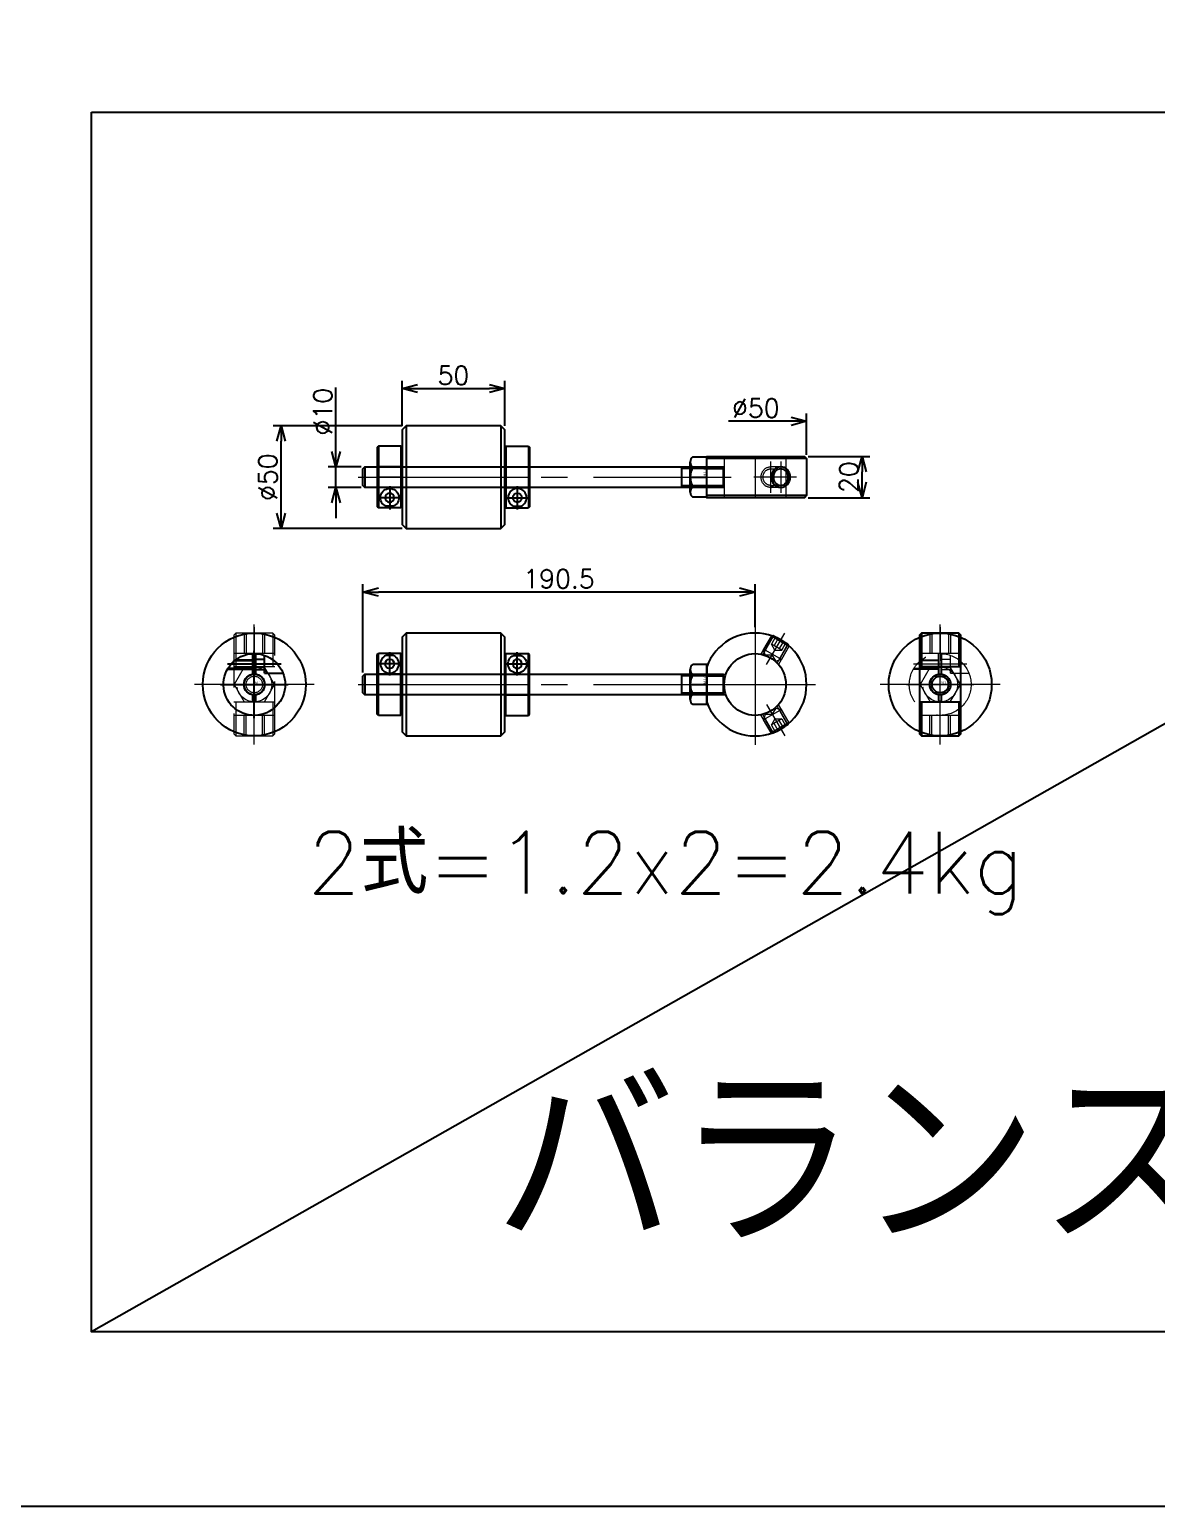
# Model space of a CAD drawing. Header units: millimetres. Extents: x -8731 to 85711, y -14522 to 31379.
# Drawn here: x -3308 to -2761, y -2226 to -1508 of the extents above; entities that cross this region are included whole.
import ezdxf

# ---------------------------------------------------------------- set-up
doc = ezdxf.new("R2010")
doc.units = ezdxf.units.MM
doc.header["$LTSCALE"] = 4
doc.header["$PDMODE"] = 99
doc.header["$PDSIZE"] = 1
doc.linetypes.add('CENTER2', pattern=[28.575, 19.05, -3.175, 3.175, -3.175])
doc.linetypes.add('HIDDEN', pattern=[9.525, 6.35, -3.175])
for name, color, linetype, lineweight in [('04_HIDDEN', 2, 'HIDDEN', 13), ('05_CENTER', 4, 'CENTER2', 13), ('08_DIM', 3, 'Continuous', 13)]:
    doc.layers.add(name, color=color, linetype=linetype, lineweight=lineweight)
doc.layers.add('10_DRAFT', color=8, linetype='Continuous', lineweight=0, plot=False)
doc.styles.add('KANJI0', font='txt.shx', dxfattribs={"width": 0.9, "height": 30, "bigfont": 'bigfont'})
doc.styles.add('KSS_TXT', font='txt.shx', dxfattribs={"bigfont": 'extfont2.shx'})
doc.dimstyles.new('KSS_DIM', dxfattribs={"dimscale": 3, "dimtxt": 3, "dimasz": 2.5, "dimexe": 1.25, "dimexo": 0.625, "dimtad": 1, "dimdsep": 46, "dimtxsty": 'KSS_TXT', "dimblk": 'OPEN30', "dimcen": 0, "dimazin": 2, "dimtfac": 0.75, "dimtmove": 0, "dimatfit": 3, "dimldrblk": 'OPEN30', "dimfxl": 1, "dimtolj": 1, "dimarcsym": 0})

# ---------------------------------------------------------------- blocks, each defined once
blk = doc.blocks.new('MSSU10-12a_1_1_1')
at = {"color": 0}
for p, q in [((-10, 4.19), (-9.19, 5)), ((-10, 4.19), (-10, -4.19)), ((-10, 4.19), (-1.19, 4.19)), ((-9.19, 5), (-2, 5)), ((-9.19, 5), (-9.19, -5)), ((0, 3), (-2, 5)), ((-2, 5), (-2, -5)), ((0, -3), (0, 3)), ((-10, -4.19), (-1.19, -4.19)), ((-10, -4.19), (-9.19, -5)), ((-9.19, -5), (-2, -5)), ((0, -3), (-2, -5))]:
    blk.add_line(p, q, dxfattribs=at)
at = {"layer": '04_HIDDEN', "color": 0}
for p, q in [((-6, 2.89), (-10, 2.89)), ((-10, 1.44), (-6, 1.44)), ((-6, 2.89), (-6, -2.89)), ((-4.33, 0), (-6, 2.89)), ((-4.33, 0), (-6, -2.89)), ((0, 3), (-1.73, 0)), ((0, -3), (-1.73, 0)), ((-10, -1.44), (-6, -1.44)), ((-10, -2.89), (-6, -2.89))]:
    blk.add_line(p, q, dxfattribs=at)
at = {"layer": '05_CENTER', "color": 0}
blk.add_line((2, 0), (-12, 0), dxfattribs=at)
blk = doc.blocks.new('M10Nua_1_1_1')
at = {"color": 0}
for p, q in [((-4.9, 8.49), (-9.8, 0)), ((-4.9, 8.49), (4.9, 8.49)), ((9.8, 0), (4.9, 8.49)), ((-9.8, 0), (-4.9, -8.49)), ((4.9, -8.49), (9.8, 0)), ((-4.9, -8.49), (4.9, -8.49))]:
    blk.add_line(p, q, dxfattribs=at)
at = {"color": 0, "linetype": 'CENTER2'}
for p, q in [((0, -11.1), (0, 11.1)), ((11.1, 0), (-11.1, 0))]:
    blk.add_line(p, q, dxfattribs=at)
at = {"color": 0}
for radius in [8.49, 5, 4]:
    blk.add_circle((0, 0), radius, dxfattribs=at)
at = {"layer": '10_DRAFT', "style": 'KANJI0', "width": 0.82}
blk.add_text('Ｍ１０', height=1.25, dxfattribs=at).set_placement((0.26, 0.12))
blk = doc.blocks.new('M10Tz_1_1_1')
at = {"color": 0}
for radius in [5, 4]:
    blk.add_circle((0, 0), radius, dxfattribs=at)
at = {"layer": '05_CENTER'}
for p, q in [((0, -8.34), (0, 8.34)), ((8.34, 0), (-8.34, 0))]:
    blk.add_line(p, q, dxfattribs=at)
blk = doc.blocks.new('A$C4CB00668_1_1_1')
at = {"color": 0}
for p, q in [((-24, 25), (-24, 8.53)), ((-6, 25), (-6, 8.53)), ((-24, -8.53), (-24, -25)), ((-6, -8.53), (-6, -25))]:
    blk.add_line(p, q, dxfattribs=at)
for p, q in [((-5, 8.53), (-25, 8.53)), ((-5, -8.53), (-25, -8.53))]:
    blk.add_line(p, q)
blk.add_lwpolyline([(-6, 25), (-24, 25), (-25, 24), (-25, -24), (-24, -25), (-6, -25), (-5, -24), (-5, 24)], close=True, dxfattribs=at)
at = {"layer": '04_HIDDEN'}
for p, q in [((-20, 25), (-20, 15)), ((-19, 25), (-19, 15)), ((-11, 25), (-11, 15)), ((-10, 25), (-10, 15)), ((-5, 15), (-25, 15)), ((-5, -15), (-25, -15)), ((-20, -25), (-20, -15)), ((-19, -25), (-19, -15)), ((-11, -25), (-11, -15)), ((-10, -25), (-10, -15))]:
    blk.add_line(p, q, dxfattribs=at)
at = {"layer": '05_CENTER'}
for p, q in [((-15, 27.91), (-15, 11.5)), ((-15, -27.91), (-15, -11.56))]:
    blk.add_line(p, q, dxfattribs=at)
at = {"layer": '10_DRAFT'}
blk.add_line((-5, 0), (-25, 0), dxfattribs=at)
blk.add_blockref('M10Tz_1_1_1', (-15, 0))
blk = doc.blocks.new('SCS10-12b_1_1_1')
at = {"color": 0, "linetype": 'CENTER2'}
for p, q in [((0, 16.38), (0, -16.38)), ((-16.38, 0), (16.38, 0)), ((-12.97, -10), (12.97, -10))]:
    blk.add_line(p, q, dxfattribs=at)
at = {"color": 0}
for p, q in [((-0.75, 8), (-0.75, 4.94)), ((-0.75, 8), (0.75, 8)), ((0.75, 8), (0.75, 4.94)), ((-0.75, -4.94), (-0.75, -14.98)), ((0.75, -4.94), (0.75, -14.98))]:
    blk.add_line(p, q, dxfattribs=at)
at = {"color": 0, "linetype": 'HIDDEN'}
for p, q in [((5, -5.5), (5, -14.14)), ((5, -5.5), (14.05, -5.5)), ((-12.99, -7.5), (-0.75, -7.5)), ((-12.69, -8), (-0.75, -8)), ((-9.45, -11.65), (-0.75, -11.65)), ((-9, -12), (-0.75, -12)), ((0.75, -7.25), (5, -7.25)), ((0.75, -12.25), (5, -12.25))]:
    blk.add_line(p, q, dxfattribs=at)
at = {"color": 0}
for radius, start, end in [(15, 0, 267.13403), (5, 98.62693, 261.37306), (5, 0, 81.37307), (5, 278.62693, 0), (15, 272.86599, 0)]:
    blk.add_arc((0, 0), radius, start, end, dxfattribs=at)
blk = doc.blocks.new('A$C5AB923D3_1_1_1')
at = {"color": 0}
for radius in [25, 5.1]:
    blk.add_circle((0, 0), radius, dxfattribs=at)
at = {"layer": '05_CENTER'}
for p, q in [((0, -29.13), (0, 29.13)), ((29.13, 0), (-29.13, 0))]:
    blk.add_line(p, q, dxfattribs=at)
blk = doc.blocks.new('_Open30')
at = {"color": 0, "linetype": 'ByBlock', "lineweight": -2}
for p, q in [((-1, 0.268), (0, 0)), ((0, 0), (-1, -0.268)), ((0, 0), (-1, 0))]:
    blk.add_line(p, q, dxfattribs=at)
blk = doc.blocks.new('*D3180')
at = {"layer": '08_DIM', "color": 0, "lineweight": -2, "transparency": 16777216}
for p, q in [((-2938.1, -1698.36), (-2968.55, -1698.36)), ((-2930.6, -1714.63), (-2930.6, -1694.61))]:
    blk.add_line(p, q, dxfattribs=at)
at = {"layer": 'Defpoints', "color": 0, "transparency": 16777216}
for p in [(-2955.6, -1698.36), (-2955.6, -1716.5), (-2930.6, -1716.5)]:
    blk.add_point(p, dxfattribs=at)
at = {"layer": '08_DIM', "color": 0, "lineweight": -2, "transparency": 16777216, "xscale": 7.5, "yscale": 7.5, "zscale": 7.5}
blk.add_blockref('_Open30', (-2930.6, -1698.36), dxfattribs=at)
at = {"layer": '08_DIM', "color": 0, "transparency": 16777216, "insert": (-2955.21, -1691.98), "char_height": 9, "attachment_point": 5, "style": 'KSS_TXT'}
blk.add_mtext('\\A1;%%C50', dxfattribs=at)
blk = doc.blocks.new('_None')
blk = doc.blocks.new('*D3181')
at = {"layer": '08_DIM', "color": 0, "lineweight": -2, "transparency": 16777216}
for p, q in [((-3159.23, -1713), (-3159.23, -1681.88)), ((-3146.97, -1720.5), (-3162.98, -1720.5)), ((-3159.23, -1730.5), (-3159.23, -1720.5)), ((-3146.97, -1730.5), (-3162.98, -1730.5)), ((-3159.23, -1738), (-3159.23, -1745.5))]:
    blk.add_line(p, q, dxfattribs=at)
at = {"layer": 'Defpoints', "color": 0, "transparency": 16777216}
for p in [(-3159.23, -1720.5), (-3145.1, -1720.5), (-3145.1, -1730.5)]:
    blk.add_point(p, dxfattribs=at)
at = {"layer": '08_DIM', "color": 0, "lineweight": -2, "transparency": 16777216, "xscale": 7.5, "yscale": 7.5, "zscale": 7.5}
for p, rotation in [((-3159.23, -1720.5), 270), ((-3159.23, -1730.5), 90)]:
    blk.add_blockref('_Open30', p, dxfattribs=dict(at, rotation=rotation))
at = {"layer": '08_DIM', "color": 0, "transparency": 16777216, "insert": (-3165.6, -1693.69), "char_height": 9, "attachment_point": 5, "rotation": 90, "style": 'KSS_TXT'}
blk.add_mtext('\\A1;%%C10', dxfattribs=at)
blk = doc.blocks.new('*D3182')
at = {"layer": '08_DIM', "color": 0, "lineweight": -2, "transparency": 16777216}
for p, q in [((-3127.1, -1700.63), (-3127.1, -1678.69)), ((-3077.1, -1700.63), (-3077.1, -1678.69)), ((-3119.6, -1682.44), (-3084.6, -1682.44))]:
    blk.add_line(p, q, dxfattribs=at)
at = {"layer": 'Defpoints', "color": 0, "transparency": 16777216}
for p in [(-3077.1, -1682.44), (-3127.1, -1702.5), (-3077.1, -1702.5)]:
    blk.add_point(p, dxfattribs=at)
at = {"layer": '08_DIM', "color": 0, "lineweight": -2, "transparency": 16777216, "xscale": 7.5, "yscale": 7.5, "zscale": 7.5, "rotation": 180}
blk.add_blockref('_Open30', (-3127.1, -1682.44), dxfattribs=at)
at = {"layer": '08_DIM', "color": 0, "lineweight": -2, "transparency": 16777216, "xscale": 7.5, "yscale": 7.5, "zscale": 7.5}
blk.add_blockref('_Open30', (-3077.1, -1682.44), dxfattribs=at)
at = {"layer": '08_DIM', "color": 0, "transparency": 16777216, "insert": (-3102.1, -1676.06), "char_height": 9, "attachment_point": 5, "style": 'KSS_TXT'}
blk.add_mtext('\\A1;50', dxfattribs=at)
blk = doc.blocks.new('*D3183')
at = {"layer": '08_DIM', "color": 0, "lineweight": -2, "transparency": 16777216}
for p, q in [((-3126.97, -1700.5), (-3189.62, -1700.5)), ((-3185.87, -1743), (-3185.87, -1708)), ((-3126.97, -1750.5), (-3189.62, -1750.5))]:
    blk.add_line(p, q, dxfattribs=at)
at = {"layer": 'Defpoints', "color": 0, "transparency": 16777216}
for p in [(-3185.87, -1700.5), (-3125.1, -1700.5), (-3125.1, -1750.5)]:
    blk.add_point(p, dxfattribs=at)
at = {"layer": '08_DIM', "color": 0, "lineweight": -2, "transparency": 16777216, "xscale": 7.5, "yscale": 7.5, "zscale": 7.5}
for p, rotation in [((-3185.87, -1700.5), 90), ((-3185.87, -1750.5), 270)]:
    blk.add_blockref('_Open30', p, dxfattribs=dict(at, rotation=rotation))
at = {"layer": '08_DIM', "color": 0, "transparency": 16777216, "insert": (-3192.25, -1725.5), "char_height": 9, "attachment_point": 5, "rotation": 90, "style": 'KSS_TXT'}
blk.add_mtext('\\A1;%%C50', dxfattribs=at)
blk = doc.blocks.new('*D3184')
at = {"layer": '08_DIM', "color": 0, "lineweight": -2, "transparency": 16777216}
for p, q in [((-2929.72, -1715.5), (-2899.89, -1715.5)), ((-2903.64, -1728), (-2903.64, -1723)), ((-2929.72, -1735.5), (-2899.89, -1735.5))]:
    blk.add_line(p, q, dxfattribs=at)
at = {"layer": 'Defpoints', "color": 0, "transparency": 16777216}
for p in [(-2931.6, -1715.5), (-2903.64, -1715.5), (-2931.6, -1735.5)]:
    blk.add_point(p, dxfattribs=at)
at = {"layer": '08_DIM', "color": 0, "lineweight": -2, "transparency": 16777216, "xscale": 7.5, "yscale": 7.5, "zscale": 7.5}
for p, rotation in [((-2903.64, -1715.5), 90), ((-2903.64, -1735.5), 270)]:
    blk.add_blockref('_Open30', p, dxfattribs=dict(at, rotation=rotation))
at = {"layer": '08_DIM', "color": 0, "transparency": 16777216, "insert": (-2910.01, -1725.5), "char_height": 9, "attachment_point": 5, "rotation": 90, "style": 'KSS_TXT'}
blk.add_mtext('\\A1;20', dxfattribs=at)
blk = doc.blocks.new('*D3185')
at = {"layer": '08_DIM', "color": 0, "lineweight": -2, "transparency": 16777216}
for p, q in [((-3146.1, -1820.41), (-3146.1, -1777.6)), ((-2955.6, -1798.41), (-2955.6, -1777.6)), ((-2963.1, -1781.35), (-3138.6, -1781.35))]:
    blk.add_line(p, q, dxfattribs=at)
at = {"layer": 'Defpoints', "color": 0, "transparency": 16777216}
for p in [(-3146.1, -1781.35), (-2955.6, -1800.28), (-3146.1, -1822.28)]:
    blk.add_point(p, dxfattribs=at)
at = {"layer": '08_DIM', "color": 0, "lineweight": -2, "transparency": 16777216, "xscale": 7.5, "yscale": 7.5, "zscale": 7.5, "rotation": 180}
blk.add_blockref('_Open30', (-3146.1, -1781.35), dxfattribs=at)
at = {"layer": '08_DIM', "color": 0, "lineweight": -2, "transparency": 16777216, "xscale": 7.5, "yscale": 7.5, "zscale": 7.5}
blk.add_blockref('_Open30', (-2955.6, -1781.35), dxfattribs=at)
at = {"layer": '08_DIM', "color": 0, "transparency": 16777216, "insert": (-3050.85, -1774.97), "char_height": 9, "attachment_point": 5, "style": 'KSS_TXT'}
blk.add_mtext('\\A1;190.5', dxfattribs=at)
blk = doc.blocks.new('SCS10-12a_1_1_1')
at = {"color": 0}
for p, q in [((0, 14.5), (0.5, 15)), ((0, 14.5), (0, -14.5)), ((0.5, 15), (0.5, -15)), ((0.5, 15), (11.5, 15)), ((11.5, 15), (11.5, -15)), ((11.5, 15), (12, 14.5)), ((12, 14.5), (12, -14.5)), ((4.24, -14.14), (7.76, -14.14)), ((0, -14.5), (0.5, -15)), ((0.5, -15), (11.5, -15)), ((12, -14.5), (11.5, -15))]:
    blk.add_line(p, q, dxfattribs=at)
at = {"color": 0, "linetype": 'HIDDEN'}
for p, q in [((0.5, 5), (0, 5.5)), ((0.5, 5), (11.5, 5)), ((12, 5.5), (11.5, 5)), ((0, -5.5), (0.5, -5)), ((0.5, -5), (11.5, -5)), ((11.5, -5), (12, -5.5))]:
    blk.add_line(p, q, dxfattribs=at)
at = {"color": 0, "linetype": 'CENTER2'}
for p, q in [((6, -4.31), (6, -15.69)), ((0.31, -10), (11.69, -10))]:
    blk.add_line(p, q, dxfattribs=at)
at = {"color": 0}
blk.add_circle((6, -10), 2.25, dxfattribs=at)
blk.add_arc((6, -10), 4.5, 293.00444, 246.99556, dxfattribs=at)
at = {"layer": '10_DRAFT'}
blk.add_line((0, 0), (12, 0), dxfattribs=at)
blk = doc.blocks.new('A$C701D6F41_1_1_1')
at = {"color": 0}
for p, q in [((25, 24), (-23.5, 24)), ((25, 6), (-23.5, 6))]:
    blk.add_line(p, q, dxfattribs=at)
blk.add_lwpolyline([(25, 6), (25, 24), (24, 25), (-23.5, 25), (-23.5, 5), (24, 5)], close=True, dxfattribs=at)
for major_axis, ratio in [((0, 5), 0.916536), ((0, 4), 0.906285)]:
    blk.add_ellipse((12.5, 15), major_axis=major_axis, ratio=ratio)
blk.add_ellipse((7.5, 15), major_axis=(0, 5), ratio=0.916536, start_param=5.978479, end_param=6.191994)
at = {"layer": '04_HIDDEN'}
for p, q in [((-15, 5), (-15, 25)), ((15, 5), (15, 25)), ((-23.5, 20), (-15, 20)), ((-23.5, 19), (-15, 19)), ((12.5, 20), (7.5, 20)), ((7.5, 19), (12.5, 19)), ((-23.5, 11), (-15, 11)), ((-23.5, 10), (-15, 10)), ((7.5, 11), (12.5, 11)), ((12.5, 10), (7.5, 10))]:
    blk.add_line(p, q, dxfattribs=at)
for major_axis, ratio, start_param, end_param in [((0, 5), 0.916536, 6.283185, 9.424828), ((0, 4), 0.906285, 0, 3.141648)]:
    blk.add_ellipse((7.5, 15), major_axis=major_axis, ratio=ratio, start_param=start_param, end_param=end_param, dxfattribs=at)
at = {"layer": '05_CENTER'}
for p, q in [((7.5, 7.39), (7.5, 22.61)), ((12.5, 7.39), (12.5, 22.61)), ((-26.41, 15), (-11.56, 15)), ((20.11, 15), (-0.6, 15))]:
    blk.add_line(p, q, dxfattribs=at)
at = {"layer": '10_DRAFT'}
blk.add_line((0, 5), (0, 25), dxfattribs=at)
blk = doc.blocks.new('M10Nu_1_1_1')
at = {"color": 0}
for p, q in [((-7.35, 8), (7.35, 8)), ((-9.8, 0), (-9.8, 6.69)), ((-9.8, 0), (9.8, 0)), ((-4.9, 0), (-4.9, 6.69)), ((4.9, 6.69), (4.9, 0)), ((9.8, 6.69), (9.8, 0))]:
    blk.add_line(p, q, dxfattribs=at)
at = {"color": 0, "linetype": 'CENTER2'}
blk.add_line((0, 8), (0, 0), dxfattribs=at)
at = {"color": 0}
for centre, radius, start, end in [((-7.35, 5.06), 2.94, 33.626, 146.374), ((0, -1.8), 9.8, 60, 120), ((7.35, 5.06), 2.94, 33.626, 146.374)]:
    blk.add_arc(centre, radius, start, end, dxfattribs=at)
at = {"layer": '10_DRAFT', "style": 'KANJI0', "width": 0.82}
blk.add_text('Ｍ１０', height=1.25, dxfattribs=at).set_placement((0.26, 0.12))
blk = doc.blocks.new('A$C21C31411_1_1_1')
at = {"color": 0}
for p, q in [((-48, 25), (-48, -25)), ((-2, 25), (-2, -25))]:
    blk.add_line(p, q, dxfattribs=at)
blk.add_lwpolyline([(-48, -25), (-2, -25), (0, -23), (0, 23), (-2, 25), (-48, 25), (-50, 23), (-50, -23)], close=True, dxfattribs=at)
at = {"layer": '04_HIDDEN'}
for p, q in [((-50, 5.1), (0, 5.1)), ((-50, -5.1), (0, -5.1))]:
    blk.add_line(p, q, dxfattribs=at)
at = {"layer": '10_DRAFT'}
blk.add_line((-50, 0), (0, 0), dxfattribs=at)
blk = doc.blocks.new('A$C61520A35_1_1_1')
at = {"color": 0}
blk.add_line((-23.5, 8.53), (-23.5, -8.53), dxfattribs=at)
blk.add_circle((0, 0), 15, dxfattribs=at)
blk.add_arc((0, 0), 25, 199.94844, 160.05156, dxfattribs=at)
at = {"layer": '04_HIDDEN'}
for p, q in [((7.92, 23.71), (2.74, 14.75)), ((8.87, 23.37), (3.76, 14.52)), ((15.8, 19.37), (10.69, 10.52)), ((16.58, 18.71), (11.4, 9.75)), ((-23.5, 5), (-14.14, 5)), ((-23.5, 4), (-14.46, 4)), ((-23.5, -4), (-14.46, -4)), ((-23.5, -5), (-14.14, -5)), ((15.8, -19.37), (10.69, -10.52)), ((16.58, -18.71), (11.4, -9.75)), ((7.92, -23.71), (2.74, -14.75)), ((8.87, -23.37), (3.76, -14.52))]:
    blk.add_line(p, q, dxfattribs=at)
at = {"layer": '05_CENTER'}
for p, q in [((0, 29.39), (0, -29.39)), ((5.59, 9.69), (14.44, 25.01)), ((-29.39, 0), (29.39, 0)), ((5.59, -9.69), (14.44, -25.01))]:
    blk.add_line(p, q, dxfattribs=at)
blk = doc.blocks.new('A$C20721D5E_1_1_1')
at = {"color": 0}
blk.add_line((-174, 5), (-174, -5), dxfattribs=at)
at = {"color": 0, "linetype": 'HIDDEN'}
for p, q in [((-20, -5), (-20, 5)), ((0, 4.19), (-20, 4.19)), ((0, -4.19), (-20, -4.19))]:
    blk.add_line(p, q, dxfattribs=at)
at = {"color": 0}
blk.add_lwpolyline([(0, -5), (-174, -5), (-175, -4), (-175, 4), (-174, 5), (0, 5)], close=True, dxfattribs=at)
at = {"layer": '05_CENTER'}
blk.add_line((-177.27, 0), (2.62, 0), dxfattribs=at)

msp = doc.modelspace()

# ---------------------------------------------------------------- linework, layer by layer
at = {"color": 2}
msp.add_line((-2232.17799, -1548.09677), (-3277.96275, -2140.83728), dxfattribs=at)
for points in [[(-4608.41547, -951.11068), (-1922.22391, -951.11068), (-1922.22391, -2225.75951), (-4608.41547, -2225.75951)], [(-3277.96275, -1548.09677), (-2232.17799, -1548.09677), (-2232.17799, -2140.83728), (-3277.96275, -2140.83728)]]:
    msp.add_lwpolyline(points, close=True, dxfattribs=at)

# ---------------------------------------------------------------- block references
for name, p in [('A$C21C31411_1_1_1', (-3077.09542, -1725.50254)), ('A$C20721D5E_1_1_1', (-2971.09542, -1725.50254)), ('A$C5AB923D3_1_1_1', (-3198.85276, -1826.28098)), ('A$C21C31411_1_1_1', (-3077.09542, -1826.28098)), ('A$C61520A35_1_1_1', (-2955.59542, -1826.28098)), ('A$C5AB923D3_1_1_1', (-2865.66825, -1826.28098)), ('A$C4CB00668_1_1_1', (-2850.66825, -1826.28098)), ('A$C20721D5E_1_1_1', (-2971.09542, -1826.28098))]:
    msp.add_blockref(name, p)
at = {"color": 4, "xscale": -1}
msp.add_blockref('SCS10-12a_1_1_1', (-3127.09542, -1725.50254), dxfattribs=at)
at = {"color": 4}
msp.add_blockref('SCS10-12a_1_1_1', (-3077.09542, -1725.50254), dxfattribs=at)
at = {"xscale": -1, "rotation": 180}
msp.add_blockref('A$C701D6F41_1_1_1', (-2955.59542, -1710.50254), dxfattribs=at)
at = {"rotation": 90}
for p in [(-2979.09542, -1725.50254), (-2979.09542, -1826.28098)]:
    msp.add_blockref('M10Nu_1_1_1', p, dxfattribs=at)
at = {"color": 4, "xscale": -1, "rotation": 180}
for name, p in [('SCS10-12b_1_1_1', (-3198.85276, -1826.28098)), ('SCS10-12a_1_1_1', (-3077.09542, -1826.28098))]:
    msp.add_blockref(name, p, dxfattribs=at)
at = {"color": 4, "rotation": 180}
msp.add_blockref('SCS10-12a_1_1_1', (-3127.09542, -1826.28098), dxfattribs=at)
at = {"layer": '04_HIDDEN'}
for name, p in [('A$C4CB00668_1_1_1', (-3183.85276, -1826.28098)), ('M10Nua_1_1_1', (-3198.85276, -1826.28098)), ('M10Nua_1_1_1', (-2865.66825, -1826.28098))]:
    msp.add_blockref(name, p, dxfattribs=at)
at = {"layer": '04_HIDDEN', "color": 4, "rotation": 240.0000000000029}
msp.add_blockref('MSSU10-12a_1_1_1', (-2948.09542, -1813.2906), dxfattribs=at)
at = {"layer": '04_HIDDEN', "color": 4, "xscale": -1}
for name, p, rotation in [('SCS10-12b_1_1_1', (-2865.66825, -1826.28098), 180), ('MSSU10-12a_1_1_1', (-2948.09542, -1839.27136), 299.999999999997)]:
    msp.add_blockref(name, p, dxfattribs=dict(at, rotation=rotation))

# ---------------------------------------------------------------- texts
at = {"layer": '08_DIM', "color": 6, "style": 'KSS_TXT'}
msp.add_text('2式=1.2x2=2.4kg', height=30, dxfattribs=at).set_placement((-3173.056, -1927.82735))
at = {"layer": '08_DIM', "color": 3, "style": 'KSS_TXT'}
msp.add_text('バランスウェイト', height=80, dxfattribs=at).set_placement((-3082.1387, -2098.67815))

# ---------------------------------------------------------------- dimensions: what is measured, and where the dimension line sits
at = {"layer": '08_DIM'}
dim = msp.add_linear_dim(base=(-3077.09542, -1682.44224), p1=(-3127.09542, -1702.50254), p2=(-3077.09542, -1702.50254), dimstyle='KSS_DIM', override={"dimscale": 3, "dimarcsym": 1}, dxfattribs=at)
dim.commit()
dim.dimension.update_dxf_attribs({"geometry": '*D3182', "text_midpoint": (-3102.09542, -1676.06099)})
for base, p1, p2, override, picture, middle in [((-3159.22604, -1720.50254), (-3145.09542, -1730.50254), (-3145.09542, -1720.50254), {"dimscale": 3, "dimarcsym": 1}, '*D3181', (-3165.60104, -1693.69004)), ((-3185.87057, -1700.50254), (-3125.09542, -1750.50254), (-3125.09542, -1700.50254), {"dimarcsym": 1}, '*D3183', (-3192.25182, -1725.50254))]:
    dim = msp.add_linear_dim(base=base, p1=p1, p2=p2, angle=90, text='%%C<>', dimstyle='KSS_DIM', override=override, dxfattribs=at)
    dim.commit()
    dim.dimension.update_dxf_attribs({"geometry": picture, "text_midpoint": middle})
at = {"layer": '08_DIM', "color": 1}
dim = msp.add_linear_dim(base=(-2955.59542, -1698.36282), p1=(-2930.59542, -1716.50254), p2=(-2955.59542, -1716.50254), dimstyle='KSS_DIM', override={"dimscale": 3, "dimlfac": 2, "dimpost": '%%C<>', "dimblk2": 'None', "dimse2": 1, "dimsd2": 1, "dimarcsym": 1}, dxfattribs=at)
dim.commit()
dim.dimension.update_dxf_attribs({"geometry": '*D3180', "text_midpoint": (-2955.21087, -1698.36282), "dimtype": 160})
at = {"layer": '08_DIM'}
dim = msp.add_linear_dim(base=(-2903.63683, -1715.50254), p1=(-2931.59542, -1735.50254), p2=(-2931.59542, -1715.50254), angle=90, dimstyle='KSS_DIM', override={"dimscale": 3, "dimarcsym": 1}, dxfattribs=at)
dim.commit()
dim.dimension.update_dxf_attribs({"geometry": '*D3184', "text_midpoint": (-2910.01183, -1725.50254)})
at = {"layer": '08_DIM', "color": 1}
dim = msp.add_linear_dim(base=(-3146.09542, -1781.34979), p1=(-2955.59542, -1800.28098), p2=(-3146.09542, -1822.28098), dimstyle='KSS_DIM', override={"dimscale": 3, "dimarcsym": 1}, dxfattribs=at)
dim.commit()
dim.dimension.update_dxf_attribs({"geometry": '*D3185', "text_midpoint": (-3050.84542, -1774.96854)})

doc.saveas('drawing.dxf')
